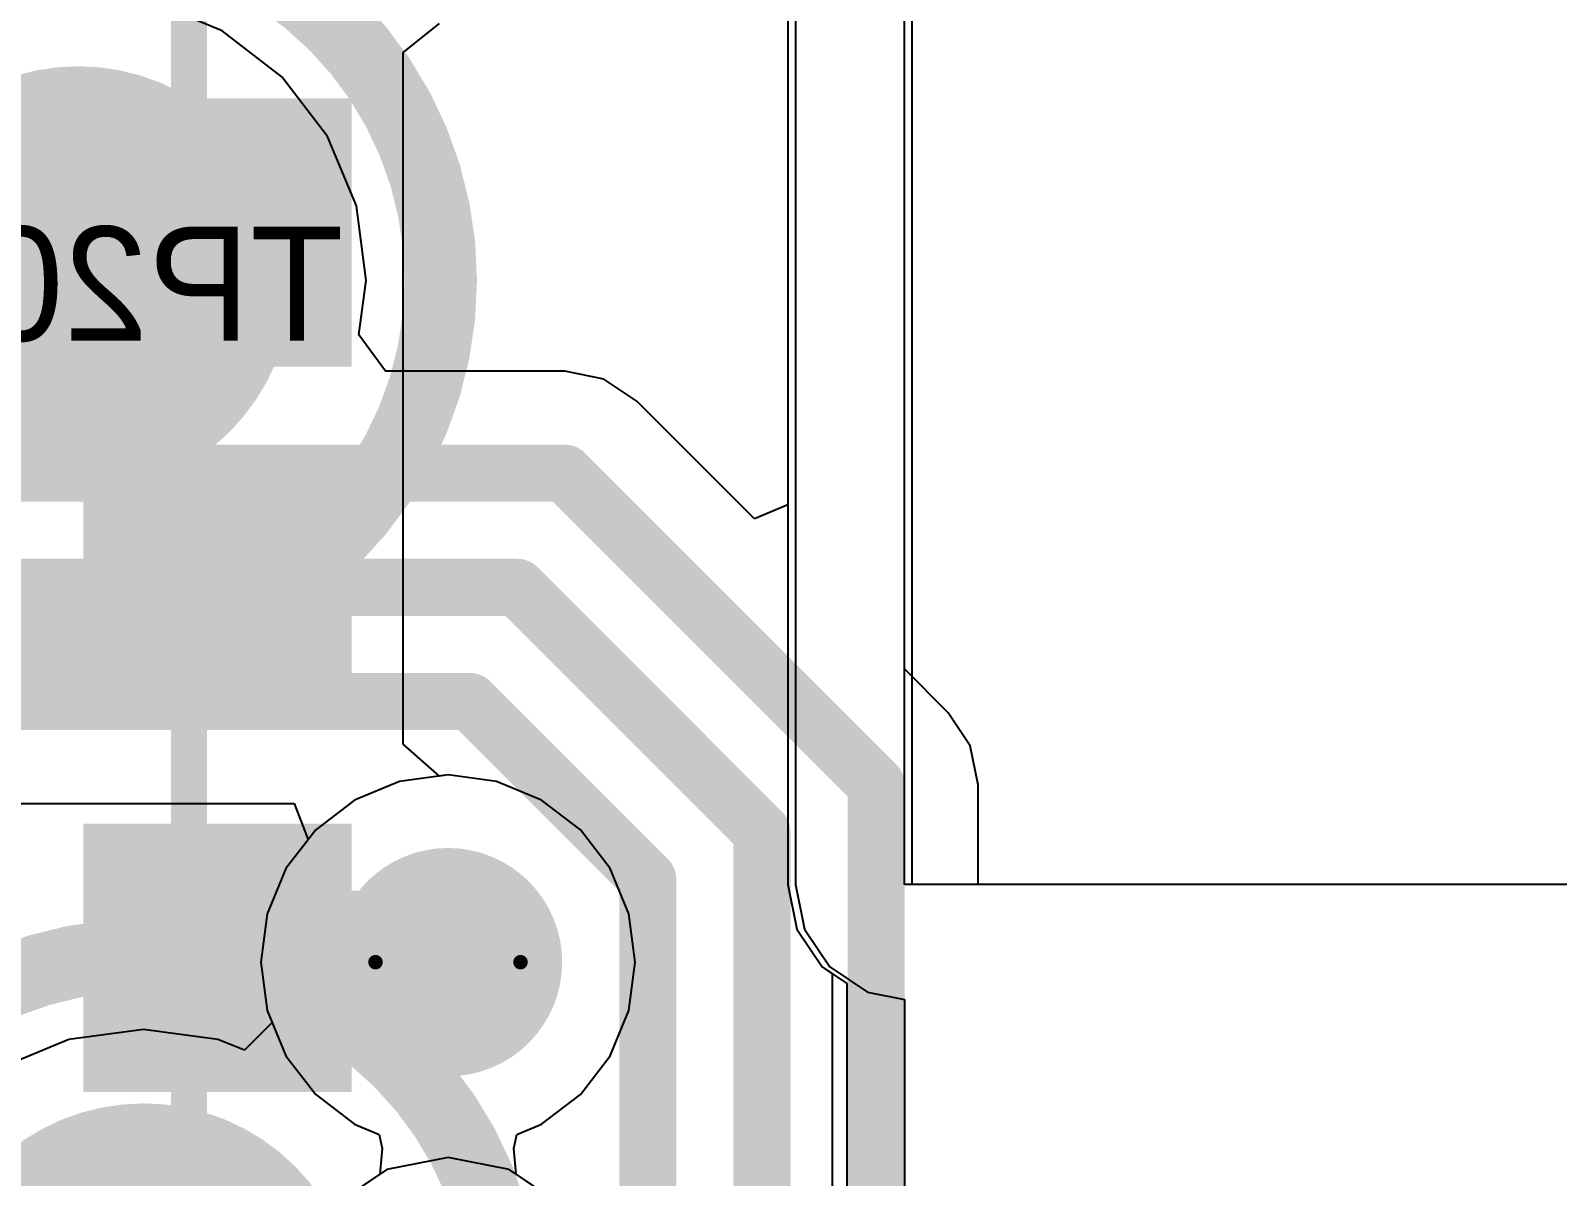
# Model space of a CAD drawing. Header units: millimetres. Extents: x 5 to 399, y 5 to 287.
# Drawn here: x 241.65 to 247, y 147.34 to 151.35 of the extents above; entities that cross this region are included whole.
import ezdxf

# ---------------------------------------------------------------- set-up
doc = ezdxf.new("R2010")
doc.units = ezdxf.units.MM
for name, color, linetype in [('BottomLayer', 5, 'Continuous'), ('BottomOverlay', 54, 'Continuous'), ('BottomPaste', 16, 'Continuous'), ('BottomSolder', 6, 'Continuous'), ('DrillDrawing', 1, 'Continuous'), ('DrillGuide', 244, 'Continuous'), ('MidLayer1', 16, 'Continuous'), ('MidLayer2', 76, 'Continuous'), ('MultiLayer', 9, 'Continuous'), ('TopLayer', 1, 'Continuous'), ('TopOverlay', 2, 'Continuous'), ('TopPaste', 8, 'Continuous'), ('TopSolder', 216, 'Continuous'), ('ViaHoleLayer', 16, 'Continuous')]:
    doc.layers.add(name, color=color, linetype=linetype)

# ---------------------------------------------------------------- blocks, each defined once
blk = doc.blocks.new('TP1_5MM_B_71')
at = {"layer": 'BottomLayer', "const_width": 0.75}
blk.add_lwpolyline([(-0.375, 0, 1), (0.375, 0, 1)], format="xyb", close=True, dxfattribs=at)
at = {"layer": 'BottomOverlay'}
for points, const_width in [([(1.27, 0, 1), (-1.27, 0, 1)], 0.254), ([(-1.3335, 0, 1), (-1.2065, 0, 1)], 0.127), ([(1.2065, 0, 1), (1.3335, 0, 1)], 0.127)]:
    blk.add_lwpolyline(points, format="xyb", close=True, dxfattribs=dict(at, const_width=const_width))
at = {"layer": 'BottomPaste', "const_width": 0.75}
blk.add_lwpolyline([(-0.375, 0, 1), (0.375, 0, 1)], format="xyb", close=True, dxfattribs=at)
at = {"layer": 'BottomSolder', "const_width": 0.75}
blk.add_lwpolyline([(-0.375, 0, 1), (0.375, 0, 1)], format="xyb", close=True, dxfattribs=at)
blk = doc.blocks.new('TP1_5MM_B_160')
at = {"layer": 'BottomLayer', "const_width": 0.75}
blk.add_lwpolyline([(-0.375, 0, 1), (0.375, 0, 1)], format="xyb", close=True, dxfattribs=at)
at = {"layer": 'BottomOverlay'}
for points, const_width in [([(1.27, 0, 1), (-1.27, 0, 1)], 0.254), ([(-1.3335, 0, 1), (-1.2065, 0, 1)], 0.127), ([(1.2065, 0, 1), (1.3335, 0, 1)], 0.127)]:
    blk.add_lwpolyline(points, format="xyb", close=True, dxfattribs=dict(at, const_width=const_width))
at = {"layer": 'BottomPaste', "const_width": 0.75}
blk.add_lwpolyline([(-0.375, 0, 1), (0.375, 0, 1)], format="xyb", close=True, dxfattribs=at)
at = {"layer": 'BottomSolder', "const_width": 0.75}
blk.add_lwpolyline([(-0.375, 0, 1), (0.375, 0, 1)], format="xyb", close=True, dxfattribs=at)
blk = doc.blocks.new('CON_SMD_50P_ERNI_154765_279')
at = {"layer": 'TopLayer'}
for points in [[(-4.68, 2.4), (-5.48, 2.4), (-4.68, 1.6), (-5.48, 1.6)], [(-3.41, 2.4), (-4.21, 2.4), (-3.41, 1.6), (-4.21, 1.6)], [(-2.14, 2.4), (-2.94, 2.4), (-2.14, 1.6), (-2.94, 1.6)]]:
    blk.add_solid(points, dxfattribs=at)
at = {"layer": 'TopOverlay', "const_width": 0.127}
for points in [[(-5.326, 2.1746, -0.414214), (-5.226, 2.2746)], [(-4.926, 2.2746, -0.414214), (-4.826, 2.1746)], [(-4.056, 2.1746, -0.414214), (-3.956, 2.2746)], [(-3.656, 2.2746, -0.414214), (-3.556, 2.1746)], [(-2.786, 2.1746, -0.414214), (-2.686, 2.2746)], [(-2.386, 2.2746, -0.414214), (-2.286, 2.1746)]]:
    blk.add_lwpolyline(points, format="xyb", dxfattribs=at)
for points in [[(-5.226, 2.2746), (-4.926, 2.2746)], [(-3.956, 2.2746), (-3.656, 2.2746)], [(-2.686, 2.2746), (-2.386, 2.2746)], [(-5.326, 2.1746), (-5.326, 1.6619)], [(-4.826, 2.1746), (-4.826, 1.6619)], [(-4.056, 2.1746), (-4.056, 1.6619)], [(-3.556, 2.1746), (-3.556, 1.6619)], [(-2.786, 2.1746), (-2.786, 1.6619)], [(-2.286, 2.1746), (-2.286, 1.6619)], [(-8.5, 2.1), (17.1501, 2.1)], [(-5.326, 1.6619), (-5.326, 1.6135)], [(-4.826, 1.6619), (-4.826, 1.6135)], [(-4.056, 1.6619), (-4.056, 1.6135)], [(-3.556, 1.6619), (-3.556, 1.6135)], [(-2.786, 1.6619), (-2.786, 1.6135)], [(-2.286, 1.6619), (-2.286, 1.6135)], [(-5.326, 1.6135), (-4.826, 1.6135)], [(-4.056, 1.6135), (-3.556, 1.6135)], [(-2.786, 1.6135), (-2.286, 1.6135)]]:
    blk.add_lwpolyline(points, dxfattribs=at)
at = {"layer": 'TopOverlay', "const_width": 0.0635}
for points in [[(-5.2577, 2.2746, 1), (-5.1942, 2.2746, 1)], [(-5.2578, 2.2746, 1), (-5.1943, 2.2746, 1)], [(-4.9577, 2.2746, 1), (-4.8942, 2.2746, 1)], [(-4.9577, 2.2746, 1), (-4.8942, 2.2746, 1)], [(-3.9877, 2.2746, 1), (-3.9242, 2.2746, 1)], [(-3.9878, 2.2746, 1), (-3.9243, 2.2746, 1)], [(-3.6877, 2.2746, 1), (-3.6242, 2.2746, 1)], [(-3.6877, 2.2746, 1), (-3.6242, 2.2746, 1)], [(-2.7177, 2.2746, 1), (-2.6542, 2.2746, 1)], [(-2.7178, 2.2746, 1), (-2.6543, 2.2746, 1)], [(-2.4177, 2.2746, 1), (-2.3542, 2.2746, 1)], [(-2.4177, 2.2746, 1), (-2.3542, 2.2746, 1)], [(-5.3578, 2.1746, 1), (-5.2943, 2.1746, 1)], [(-5.3578, 2.1746, 1), (-5.2943, 2.1746, 1)], [(-4.8578, 2.1746, 1), (-4.7942, 2.1746, 1)], [(-4.8578, 2.1746, 1), (-4.7942, 2.1746, 1)], [(-4.0878, 2.1746, 1), (-4.0243, 2.1746, 1)], [(-4.0878, 2.1746, 1), (-4.0243, 2.1746, 1)], [(-3.5877, 2.1746, 1), (-3.5242, 2.1746, 1)], [(-3.5877, 2.1746, 1), (-3.5242, 2.1746, 1)], [(-2.8178, 2.1746, 1), (-2.7543, 2.1746, 1)], [(-2.8178, 2.1746, 1), (-2.7543, 2.1746, 1)], [(-2.3178, 2.1746, 1), (-2.2542, 2.1746, 1)], [(-2.3178, 2.1746, 1), (-2.2542, 2.1746, 1)], [(-5.3578, 1.6619, 1), (-5.2943, 1.6619, 1)], [(-5.3578, 1.6619, 1), (-5.2943, 1.6619, 1)], [(-4.8578, 1.6619, 1), (-4.7942, 1.6619, 1)], [(-4.8578, 1.6619, 1), (-4.7942, 1.6619, 1)], [(-4.0878, 1.6619, 1), (-4.0243, 1.6619, 1)], [(-4.0878, 1.6619, 1), (-4.0243, 1.6619, 1)], [(-3.5877, 1.6619, 1), (-3.5242, 1.6619, 1)], [(-3.5877, 1.6619, 1), (-3.5242, 1.6619, 1)], [(-2.8178, 1.6619, 1), (-2.7543, 1.6619, 1)], [(-2.8178, 1.6619, 1), (-2.7543, 1.6619, 1)], [(-2.3178, 1.6619, 1), (-2.2542, 1.6619, 1)], [(-2.3178, 1.6619, 1), (-2.2542, 1.6619, 1)], [(-5.3578, 1.6135, 1), (-5.2943, 1.6135, 1)], [(-5.3578, 1.6135, 1), (-5.2943, 1.6135, 1)], [(-4.8578, 1.6135, 1), (-4.7942, 1.6135, 1)], [(-4.8578, 1.6135, 1), (-4.7942, 1.6135, 1)], [(-4.0878, 1.6135, 1), (-4.0243, 1.6135, 1)], [(-4.0878, 1.6135, 1), (-4.0243, 1.6135, 1)], [(-3.5877, 1.6135, 1), (-3.5242, 1.6135, 1)], [(-3.5877, 1.6135, 1), (-3.5242, 1.6135, 1)], [(-2.8178, 1.6135, 1), (-2.7543, 1.6135, 1)], [(-2.8178, 1.6135, 1), (-2.7543, 1.6135, 1)], [(-2.3178, 1.6135, 1), (-2.2542, 1.6135, 1)], [(-2.3178, 1.6135, 1), (-2.2542, 1.6135, 1)]]:
    blk.add_lwpolyline(points, format="xyb", close=True, dxfattribs=at)
at = {"layer": 'TopPaste'}
for points in [[(-4.68, 2.4), (-5.48, 2.4), (-4.68, 1.6), (-5.48, 1.6)], [(-3.41, 2.4), (-4.21, 2.4), (-3.41, 1.6), (-4.21, 1.6)], [(-2.14, 2.4), (-2.94, 2.4), (-2.14, 1.6), (-2.94, 1.6)]]:
    blk.add_solid(points, dxfattribs=at)
at = {"layer": 'TopSolder'}
for points in [[(-4.61, 2.47), (-5.55, 2.47), (-4.61, 1.53), (-5.55, 1.53)], [(-3.34, 2.47), (-4.28, 2.47), (-3.34, 1.53), (-4.28, 1.53)], [(-2.07, 2.47), (-3.01, 2.47), (-2.07, 1.53), (-3.01, 1.53)]]:
    blk.add_solid(points, dxfattribs=at)

msp = doc.modelspace()

# ---------------------------------------------------------------- linework, layer by layer
at = {"layer": 'BottomLayer'}
for p, q in [((244.7124, 149.1176), (244.7124, 169.6669)), ((244.3046, 152.9098), (244.3046, 149.6914)), ((242.3227, 151.3513), (242.1295, 151.4313)), ((242.5316, 151.191), (242.3227, 151.3513)), ((242.6919, 150.9821), (242.5316, 151.191)), ((242.7927, 150.7388), (242.6919, 150.9821)), ((242.827, 150.4778), (242.7927, 150.7388)), ((242.8019, 150.2867), (242.827, 150.4778)), ((242.8952, 150.1597), (242.8019, 150.2867)), ((243.5225, 150.1597), (242.8952, 150.1597)), ((243.6591, 150.1325), (243.5225, 150.1597)), ((243.7748, 150.0551), (243.6591, 150.1325)), ((244.1872, 149.6428), (243.7748, 150.0551)), ((244.3046, 149.6914), (244.1872, 149.6428)), ((244.8661, 148.9638), (244.7124, 149.1176)), ((244.9435, 148.8481), (244.8661, 148.9638)), ((244.9707, 148.7115), (244.9435, 148.8481)), ((244.9707, 148.3618), (244.9707, 148.7115)), ((240.2314, 148.6459), (242.5752, 148.6459)), ((242.5752, 148.6459), (242.6235, 148.5189)), ((242.6235, 148.5189), (242.546, 148.418)), ((242.546, 148.418), (242.4805, 148.2599)), ((249.2026, 148.3618), (244.9707, 148.3618)), ((242.4805, 148.2599), (242.4582, 148.0902)), ((242.4582, 148.0902), (242.4805, 147.9205)), ((242.4805, 147.9205), (242.4978, 147.8787)), ((242.047, 147.8542), (241.7859, 147.8199)), ((242.308, 147.8199), (242.047, 147.8542)), ((242.4978, 147.8787), (242.4006, 147.7815)), ((241.7859, 147.8199), (241.5427, 147.7191)), ((242.4006, 147.7815), (242.308, 147.8199))]:
    msp.add_line(p, q, dxfattribs=at)
at = {"layer": 'BottomLayer', "const_width": 0.2}
for points in [[(240.0296, 149.8028), (243.5225, 149.8028)], [(243.5225, 149.8028), (244.6138, 148.7115)], [(239.8639, 149.4028), (243.3568, 149.4028)], [(243.3568, 149.4028), (244.2138, 148.5458)], [(239.6982, 149.0028), (243.1911, 149.0028)], [(243.1911, 149.0028), (243.8138, 148.3801)], [(244.6138, 142.6755), (244.6138, 148.7115)], [(244.2138, 143.0688), (244.2138, 148.5458)], [(243.8138, 143.6086), (243.8138, 148.3801)]]:
    msp.add_lwpolyline(points, dxfattribs=at)
at = {"layer": 'BottomLayer'}
for points, const_width in [([(243.4725, 149.8028, 1), (243.5725, 149.8028, 1)], 0.1), ([(243.4725, 149.8028, 1), (243.5725, 149.8028, 1)], 0.1), ([(243.3068, 149.4028, 1), (243.4068, 149.4028, 1)], 0.1), ([(243.3068, 149.4028, 1), (243.4068, 149.4028, 1)], 0.1), ([(243.1411, 149.0028, 1), (243.2411, 149.0028, 1)], 0.1), ([(243.1411, 149.0028, 1), (243.2411, 149.0028, 1)], 0.1), ([(244.5638, 148.7115, 1), (244.6638, 148.7115, 1)], 0.1), ([(244.5638, 148.7115, 1), (244.6638, 148.7115, 1)], 0.1), ([(244.1638, 148.5458, 1), (244.2638, 148.5458, 1)], 0.1), ([(244.1638, 148.5458, 1), (244.2638, 148.5458, 1)], 0.1), ([(242.9138, 148.0902, 1), (243.3138, 148.0902, 1)], 0.4), ([(243.7638, 148.3801, 1), (243.8638, 148.3801, 1)], 0.1), ([(243.7638, 148.3801, 1), (243.8638, 148.3801, 1)], 0.1)]:
    msp.add_lwpolyline(points, format="xyb", close=True, dxfattribs=dict(at, const_width=const_width))
at = {"layer": 'DrillDrawing'}
for points, const_width in [([(243.3678, 148.0902, 1), (242.8598, 148.0902, 1)], 0.0508), ([(242.8471, 148.0902, 1), (242.8725, 148.0902, 1)], 0.0254), ([(243.3551, 148.0902, 1), (243.3805, 148.0902, 1)], 0.0254)]:
    msp.add_lwpolyline(points, format="xyb", close=True, dxfattribs=dict(at, const_width=const_width))
at = {"layer": 'DrillGuide', "const_width": 0.2}
msp.add_lwpolyline([(243.0138, 148.0902, 1), (243.2138, 148.0902, 1)], format="xyb", close=True, dxfattribs=at)
at = {"layer": 'MidLayer1'}
for p, q in [((244.7124, 148.3618), (244.7124, 169.6669)), ((244.3046, 166.3528), (244.3046, 148.3618)), ((244.3046, 148.3618), (244.3356, 148.2057)), ((249.2026, 148.3618), (244.7124, 148.3618)), ((244.3356, 148.2057), (244.424, 148.0734)), ((244.424, 148.0734), (244.5108, 148.0154)), ((244.5108, 148.0154), (244.5108, 146.6477)), ((243.1138, 147.4064), (242.8992, 147.3637)), ((243.3284, 147.3637), (243.1138, 147.4064)), ((242.8992, 147.3637), (242.7173, 147.2421)), ((243.5103, 147.2421), (243.3284, 147.3637))]:
    msp.add_line(p, q, dxfattribs=at)
at = {"layer": 'MidLayer1', "const_width": 0.4}
msp.add_lwpolyline([(242.9138, 148.0902, 1), (243.3138, 148.0902, 1)], format="xyb", close=True, dxfattribs=at)
at = {"layer": 'MidLayer2'}
for p, q in [((244.7124, 148.3618), (244.7124, 169.6669)), ((244.3046, 169.5764), (244.3046, 148.3618)), ((242.9441, 148.7235), (242.786, 148.658)), ((243.1138, 148.7458), (242.9441, 148.7235)), ((243.2835, 148.7235), (243.1138, 148.7458)), ((243.4416, 148.658), (243.2835, 148.7235)), ((242.786, 148.658), (242.6502, 148.5538)), ((243.5774, 148.5538), (243.4416, 148.658)), ((242.6502, 148.5538), (242.546, 148.418)), ((243.6816, 148.418), (243.5774, 148.5538)), ((242.546, 148.418), (242.4805, 148.2599)), ((243.7471, 148.2599), (243.6816, 148.418)), ((244.3046, 148.3618), (244.3356, 148.2057)), ((249.2026, 148.3618), (244.7124, 148.3618)), ((242.4805, 148.2599), (242.4582, 148.0902)), ((243.7694, 148.0902), (243.7471, 148.2599)), ((244.3356, 148.2057), (244.424, 148.0734)), ((242.4582, 148.0902), (242.4805, 147.9205)), ((243.7471, 147.9205), (243.7694, 148.0902)), ((244.424, 148.0734), (244.46, 148.0494)), ((244.46, 148.0494), (244.46, 146.597)), ((242.4805, 147.9205), (242.546, 147.7624)), ((243.6816, 147.7624), (243.7471, 147.9205)), ((242.546, 147.7624), (242.6502, 147.6266)), ((243.5774, 147.6266), (243.6816, 147.7624)), ((242.6502, 147.6266), (242.786, 147.5224)), ((243.4416, 147.5224), (243.5774, 147.6266)), ((242.786, 147.5224), (242.8722, 147.4867)), ((242.8722, 147.4867), (242.8829, 147.4376)), ((243.3447, 147.4376), (243.3554, 147.4867)), ((243.3554, 147.4867), (243.4416, 147.5224)), ((242.8829, 147.4376), (242.8755, 147.3479)), ((243.3521, 147.3479), (243.3447, 147.4376)), ((242.8755, 147.3479), (242.7173, 147.2421)), ((243.5103, 147.2421), (243.3521, 147.3479))]:
    msp.add_line(p, q, dxfattribs=at)
at = {"layer": 'MidLayer2', "const_width": 0.4}
msp.add_lwpolyline([(242.9138, 148.0902, 1), (243.3138, 148.0902, 1)], format="xyb", close=True, dxfattribs=at)
at = {"layer": 'MultiLayer', "const_width": 0.4}
msp.add_lwpolyline([(242.9138, 148.0902, 1), (243.3138, 148.0902, 1)], format="xyb", close=True, dxfattribs=at)
at = {"layer": 'TopLayer'}
for p, q in [((244.7394, 148.3618), (244.7394, 169.678)), ((244.3316, 169.5541), (244.3316, 148.3618)), ((242.9564, 151.2756), (243.0834, 151.3777)), ((242.9564, 149.9952), (242.9564, 151.2756)), ((242.9564, 148.8532), (242.9564, 149.9952)), ((243.0834, 148.7418), (242.9564, 148.8532)), ((243.1138, 148.7458), (243.0834, 148.7418)), ((243.2835, 148.7235), (243.1138, 148.7458)), ((243.4416, 148.658), (243.2835, 148.7235)), ((243.5774, 148.5538), (243.4416, 148.658)), ((243.6816, 148.418), (243.5774, 148.5538)), ((243.7471, 148.2599), (243.6816, 148.418)), ((244.3316, 148.3618), (244.3626, 148.2057)), ((249.2026, 148.3618), (244.7394, 148.3618)), ((243.7694, 148.0902), (243.7471, 148.2599)), ((244.3626, 148.2057), (244.451, 148.0734)), ((243.7471, 147.9205), (243.7694, 148.0902)), ((244.451, 148.0734), (244.5833, 147.985)), ((244.5833, 147.985), (244.7124, 147.9593)), ((244.7124, 147.9593), (244.7124, 146.7696)), ((243.6816, 147.7624), (243.7471, 147.9205)), ((243.5774, 147.6266), (243.6816, 147.7624)), ((243.4416, 147.5224), (243.5774, 147.6266)), ((243.3447, 147.4376), (243.3554, 147.4867)), ((243.3554, 147.4867), (243.4416, 147.5224)), ((243.3521, 147.3479), (243.3447, 147.4376)), ((243.5103, 147.2421), (243.3521, 147.3479))]:
    msp.add_line(p, q, dxfattribs=at)
for points, const_width in [([(242.9138, 148.0902, 1), (243.3138, 148.0902, 1)], 0.4), ([(242.1918, 148.0948, 1), (242.4418, 148.0948, 1)], 0.25), ([(242.1964, 148.0902, 1), (242.4464, 148.0902, 1)], 0.25), ([(242.1964, 148.0902, 1), (242.4464, 148.0902, 1)], 0.25), ([(242.9888, 148.0902, 1), (243.2388, 148.0902, 1)], 0.25)]:
    msp.add_lwpolyline(points, format="xyb", close=True, dxfattribs=dict(at, const_width=const_width))
at = {"layer": 'TopLayer', "const_width": 0.5}
for points in [[(242.3168, 148.0948), (242.3214, 148.0902)], [(242.3214, 148.0902), (243.1138, 148.0902)]]:
    msp.add_lwpolyline(points, dxfattribs=at)
at = {"layer": 'ViaHoleLayer', "const_width": 0.2}
msp.add_lwpolyline([(243.0138, 148.0902, 1), (243.2138, 148.0902, 1)], format="xyb", close=True, dxfattribs=at)

# ---------------------------------------------------------------- block references
at = {"rotation": 90}
for name, p in [('CON_SMD_50P_ERNI_154765_279', (244.3064, 153.1852)), ('TP1_5MM_B_160', (241.8184, 150.4778)), ('TP1_5MM_B_71', (242.047, 146.8456))]:
    msp.add_blockref(name, p, dxfattribs=at)

# ---------------------------------------------------------------- texts
at = {"layer": 'BottomOverlay', "text_generation_flag": 2}
msp.add_text('TP209', height=0.4, dxfattribs=at).set_placement((242.7478, 150.2664))

doc.saveas('drawing.dxf')
